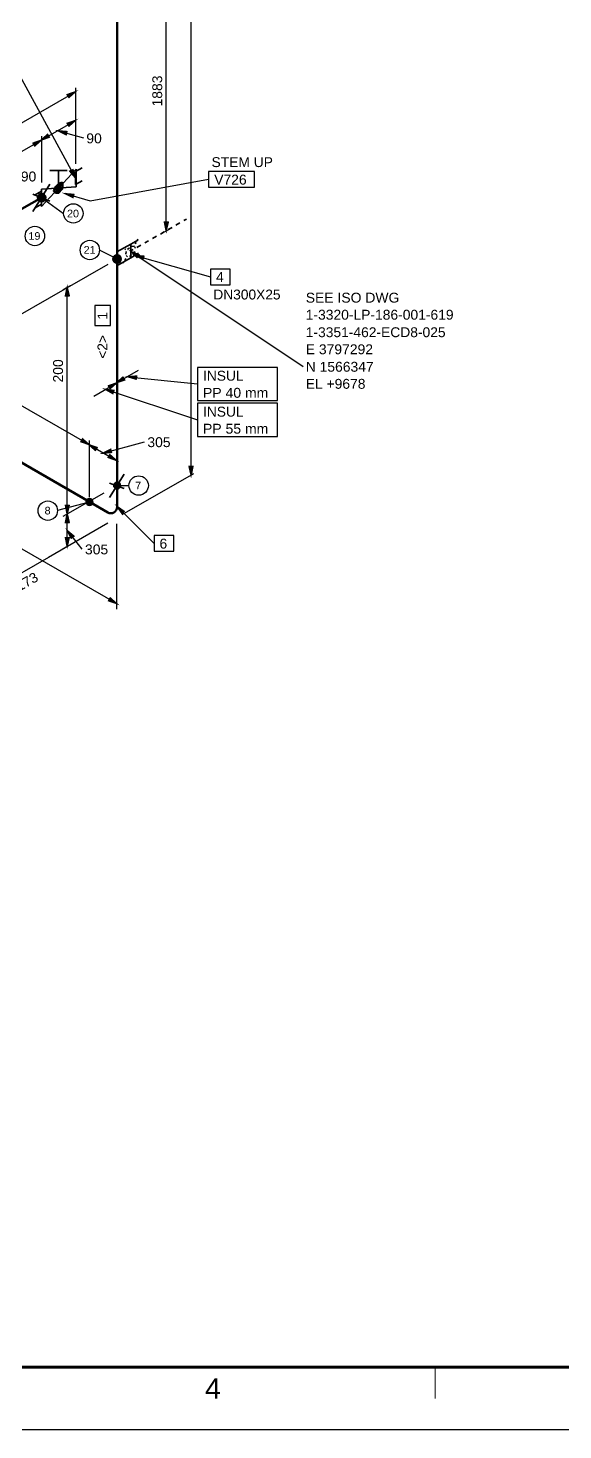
# Model space of a CAD drawing. Header units: inches. Extents: x 0 to 841, y 0 to 594.
# Drawn here: x 439.3 to 558.5, y 0 to 312.4 of the extents above; entities that cross this region are included whole.
import ezdxf
from ezdxf.enums import TextEntityAlignment as Align

# ---------------------------------------------------------------- set-up
doc = ezdxf.new("R2010")
doc.units = ezdxf.units.IN
doc.header["$MEASUREMENT"] = 0
for name, color, linetype in [('BG Border', 7, 'Continuous'), ('DIMLINES', 7, 'Continuous'), ('DIMTEXT', 7, 'Continuous'), ('FITTINGS', 7, 'Continuous'), ('ISOTEXT', 7, 'Continuous'), ('NOZZLES', 7, 'Continuous'), ('PIPE', 7, 'Continuous'), ('WELDS', 7, 'Continuous')]:
    doc.layers.add(name, color=color, linetype=linetype)
doc.styles.add('Arial', font='arial.ttf')

msp = doc.modelspace()

# ---------------------------------------------------------------- hatches: boundary and pattern name
at = {"layer": 'DIMLINES', "linetype": 'Continuous'}
for points in [[(448.44, 296.92), (449.88, 298.2), (448.04, 297.56)], [(448.44, 290.52), (449.88, 291.8), (448.04, 291.16)], [(440.84, 286.12), (442.28, 287.4), (440.44, 286.76)], [(443.64, 288.68), (442.2, 287.4), (444.04, 288.04)], [(447.96, 289.32), (446.04, 289.48), (447.8, 288.6)], [(469.72, 269.16), (470.12, 267.24), (470.52, 269.16)], [(448.44, 252.68), (448.04, 254.6), (447.64, 252.68)], [(460.44, 234.6), (459, 233.32), (460.84, 233.96)], [(463.48, 234.84), (461.56, 234.68), (463.4, 234.12)], [(458.44, 231.64), (456.52, 231.88), (458.2, 230.92)], [(457.64, 232.04), (459.08, 233.32), (457.24, 232.68)], [(451.08, 220.2), (452.92, 219.56), (451.48, 220.84)], [(454.68, 218.92), (452.84, 219.56), (454.28, 218.28)], [(457.72, 218.52), (455.96, 217.64), (457.88, 217.8)], [(457.16, 216.68), (459, 216.04), (457.56, 217.32)], [(475.24, 214.68), (475.64, 212.76), (476.04, 214.68)], [(447.64, 206.04), (448.04, 204.12), (448.44, 206.04)], [(448.44, 202.2), (448.04, 204.12), (447.64, 202.2)], [(449.56, 199.16), (448.04, 200.44), (448.92, 198.68)], [(447.64, 198.84), (448.04, 196.92), (448.44, 198.84)], [(457.24, 184.76), (459.08, 184.12), (457.64, 185.4)]]:
    msp.add_hatch(color=2, dxfattribs=at).paths.add_polyline_path(points)
at = {"layer": 'DIMLINES', "linetype": 'ByBlock'}
h = msp.add_hatch(dxfattribs=at)
h.set_pattern_fill('LINE', scale=25.4, style=0)
h.paths.add_polyline_path([(448.44, 296.92), (449.88, 298.2), (448.04, 297.56)])
h = msp.add_hatch(dxfattribs=at)
h.set_pattern_fill('LINE', scale=25.4, style=0)
h.paths.add_polyline_path([(448.44, 290.52), (449.88, 291.8), (448.04, 291.16)])
h = msp.add_hatch(dxfattribs=at)
h.set_pattern_fill('LINE', scale=25.4, style=0)
h.paths.add_polyline_path([(440.84, 286.12), (442.28, 287.4), (440.44, 286.76)])
h = msp.add_hatch(dxfattribs=at)
h.set_pattern_fill('LINE', scale=25.4, style=0)
h.paths.add_polyline_path([(443.64, 288.68), (442.2, 287.4), (444.04, 288.04)])
h = msp.add_hatch(dxfattribs=at)
h.set_pattern_fill('LINE', scale=25.4, style=0)
h.paths.add_polyline_path([(447.96, 289.32), (446.04, 289.48), (447.8, 288.6)])
h = msp.add_hatch(dxfattribs=at)
h.set_pattern_fill('LINE', scale=25.4, style=0)
h.paths.add_polyline_path([(469.72, 269.16), (470.12, 267.24), (470.52, 269.16)])
h = msp.add_hatch(dxfattribs=at)
h.set_pattern_fill('LINE', scale=25.4, style=0)
h.paths.add_polyline_path([(448.44, 252.68), (448.04, 254.6), (447.64, 252.68)])
h = msp.add_hatch(dxfattribs=at)
h.set_pattern_fill('LINE', scale=25.4, style=0)
h.paths.add_polyline_path([(460.44, 234.6), (459, 233.32), (460.84, 233.96)])
h = msp.add_hatch(dxfattribs=at)
h.set_pattern_fill('LINE', scale=25.4, style=0)
h.paths.add_polyline_path([(463.48, 234.84), (461.56, 234.68), (463.4, 234.12)])
h = msp.add_hatch(dxfattribs=at)
h.set_pattern_fill('LINE', scale=25.4, style=0)
h.paths.add_polyline_path([(458.44, 231.64), (456.52, 231.88), (458.2, 230.92)])
h = msp.add_hatch(dxfattribs=at)
h.set_pattern_fill('LINE', scale=25.4, style=0)
h.paths.add_polyline_path([(457.64, 232.04), (459.08, 233.32), (457.24, 232.68)])
h = msp.add_hatch(dxfattribs=at)
h.set_pattern_fill('LINE', scale=25.4, style=0)
h.paths.add_polyline_path([(451.08, 220.2), (452.92, 219.56), (451.48, 220.84)])
h = msp.add_hatch(dxfattribs=at)
h.set_pattern_fill('LINE', scale=25.4, style=0)
h.paths.add_polyline_path([(454.68, 218.92), (452.84, 219.56), (454.28, 218.28)])
h = msp.add_hatch(dxfattribs=at)
h.set_pattern_fill('LINE', scale=25.4, style=0)
h.paths.add_polyline_path([(457.72, 218.52), (455.96, 217.64), (457.88, 217.8)])
h = msp.add_hatch(dxfattribs=at)
h.set_pattern_fill('LINE', scale=25.4, style=0)
h.paths.add_polyline_path([(457.16, 216.68), (459, 216.04), (457.56, 217.32)])
h = msp.add_hatch(dxfattribs=at)
h.set_pattern_fill('LINE', scale=25.4, style=0)
h.paths.add_polyline_path([(475.24, 214.68), (475.64, 212.76), (476.04, 214.68)])
h = msp.add_hatch(dxfattribs=at)
h.set_pattern_fill('LINE', scale=25.4, style=0)
h.paths.add_polyline_path([(447.64, 206.04), (448.04, 204.12), (448.44, 206.04)])
h = msp.add_hatch(dxfattribs=at)
h.set_pattern_fill('LINE', scale=25.4, style=0)
h.paths.add_polyline_path([(448.44, 202.2), (448.04, 204.12), (447.64, 202.2)])
h = msp.add_hatch(dxfattribs=at)
h.set_pattern_fill('LINE', scale=25.4, style=0)
h.paths.add_polyline_path([(449.56, 199.16), (448.04, 200.44), (448.92, 198.68)])
h = msp.add_hatch(dxfattribs=at)
h.set_pattern_fill('LINE', scale=25.4, style=0)
h.paths.add_polyline_path([(447.64, 198.84), (448.04, 196.92), (448.44, 198.84)])
h = msp.add_hatch(dxfattribs=at)
h.set_pattern_fill('LINE', scale=25.4, style=0)
h.paths.add_polyline_path([(457.24, 184.76), (459.08, 184.12), (457.64, 185.4)])
at = {"layer": 'ISOTEXT', "linetype": 'Continuous'}
for points in [[(448.6, 280.52), (449.88, 279), (449.32, 280.84)], [(449.48, 275.32), (447.56, 275.48), (449.32, 274.6)], [(464.04, 261.88), (462.2, 262.6), (463.56, 261.24)], [(465.08, 261.56), (463.16, 261.72), (464.92, 260.84)], [(460.76, 204.68), (459.16, 205.8), (460.28, 204.2)]]:
    msp.add_hatch(color=2, dxfattribs=at).paths.add_polyline_path(points)
at = {"layer": 'ISOTEXT', "linetype": 'ByBlock'}
h = msp.add_hatch(dxfattribs=at)
h.set_pattern_fill('LINE', scale=25.4, style=0)
h.paths.add_polyline_path([(448.6, 280.52), (449.88, 279), (449.32, 280.84)])
h = msp.add_hatch(dxfattribs=at)
h.set_pattern_fill('LINE', scale=25.4, style=0)
h.paths.add_polyline_path([(449.48, 275.32), (447.56, 275.48), (449.32, 274.6)])
h = msp.add_hatch(dxfattribs=at)
h.set_pattern_fill('LINE', scale=25.4, style=0)
h.paths.add_polyline_path([(464.04, 261.88), (462.2, 262.6), (463.56, 261.24)])
h = msp.add_hatch(dxfattribs=at)
h.set_pattern_fill('LINE', scale=25.4, style=0)
h.paths.add_polyline_path([(465.08, 261.56), (463.16, 261.72), (464.92, 260.84)])
h = msp.add_hatch(dxfattribs=at)
h.set_pattern_fill('LINE', scale=25.4, style=0)
h.paths.add_polyline_path([(460.76, 204.68), (459.16, 205.8), (460.28, 204.2)])
at = {"layer": 'NOZZLES', "linetype": 'Continuous'}
h = msp.add_hatch(color=7, dxfattribs=at)
edge = h.paths.add_edge_path()
edge.add_arc((442.36, 274.6), 0.92, 0, 360)
at = {"layer": 'NOZZLES', "linetype": 'ByBlock'}
h = msp.add_hatch(dxfattribs=at)
h.set_pattern_fill('LINE', scale=25.4, style=0)
edge = h.paths.add_edge_path()
edge.add_arc((442.36, 274.6), 0.92, 0, 360)
at = {"layer": 'NOZZLES', "linetype": 'Continuous'}
h = msp.add_hatch(color=7, dxfattribs=at)
edge = h.paths.add_edge_path()
edge.add_arc((459.16, 260.92), 0.92, 0, 360)
at = {"layer": 'NOZZLES', "linetype": 'ByBlock'}
h = msp.add_hatch(dxfattribs=at)
h.set_pattern_fill('LINE', scale=25.4, style=0)
edge = h.paths.add_edge_path()
edge.add_arc((459.16, 260.92), 0.92, 0, 360)
at = {"layer": 'NOZZLES', "linetype": 'Continuous'}
h = msp.add_hatch(color=7, dxfattribs=at)
edge = h.paths.add_edge_path()
edge.add_arc((459.16, 210.44), 0.76, 0, 360)
at = {"layer": 'NOZZLES', "linetype": 'ByBlock'}
h = msp.add_hatch(dxfattribs=at)
h.set_pattern_fill('LINE', scale=25.4, style=0)
edge = h.paths.add_edge_path()
edge.add_arc((459.16, 210.44), 0.76, 0, 360)
at = {"layer": 'NOZZLES', "linetype": 'Continuous'}
h = msp.add_hatch(color=7, dxfattribs=at)
edge = h.paths.add_edge_path()
edge.add_arc((453, 206.76), 0.76, 0, 360)
at = {"layer": 'NOZZLES', "linetype": 'ByBlock'}
h = msp.add_hatch(dxfattribs=at)
h.set_pattern_fill('LINE', scale=25.4, style=0)
edge = h.paths.add_edge_path()
edge.add_arc((453, 206.76), 0.76, 0, 360)

# ---------------------------------------------------------------- linework, layer by layer
at = {"layer": 'BG Border', "color": 3, "linetype": 'Continuous', "lineweight": 120}
msp.add_line((827, 14), (35, 14), dxfattribs=at)
at = {"layer": 'BG Border', "color": 7, "linetype": 'Continuous', "lineweight": 13}
msp.add_line((530, 14), (530, 6.98), dxfattribs=at)
at = {"layer": 'BG Border', "color": 7, "linetype": 'Continuous', "lineweight": 25}
msp.add_line((841, 0), (0, 0), dxfattribs=at)
at = {"layer": 'BG Border', "color": 3, "linetype": 'Continuous', "lineweight": 120}
msp.add_lwpolyline([(827, 580), (35, 580), (35, 14), (827, 14)], close=True, dxfattribs=at)
at = {"layer": 'DIMLINES', "color": 2, "linetype": 'Continuous', "lineweight": 30}
for p, q in [((475.64, 212.76), (475.64, 474.2)), ((470.12, 267.24), (470.12, 456.44)), ((157.48, 357.88), (459.08, 184.12)), ((305.32, 304.68), (452.92, 219.56)), ((305.32, 214.92), (449.88, 298.2)), ((448.04, 297.56), (449.88, 298.2)), ((448.44, 296.92), (448.04, 297.56)), ((449.88, 298.2), (448.44, 296.92)), ((449.88, 299.08), (449.88, 282.12)), ((442.2, 287.4), (449.88, 291.8)), ((448.04, 291.16), (449.88, 291.8)), ((448.44, 290.52), (448.04, 291.16)), ((449.88, 291.8), (448.44, 290.52)), ((435.08, 283.32), (442.28, 287.4)), ((440.44, 286.76), (442.28, 287.4)), ((442.28, 287.4), (440.84, 286.12)), ((442.2, 287.4), (443.64, 288.68)), ((444.04, 288.04), (442.2, 287.4)), ((442.28, 288.28), (442.28, 277.96)), ((443.64, 288.68), (444.04, 288.04)), ((446.04, 289.48), (447.96, 289.32)), ((447.8, 288.6), (446.04, 289.48)), ((446.04, 289.48), (451.64, 287.88)), ((447.96, 289.32), (447.8, 288.6)), ((440.84, 286.12), (440.44, 286.76)), ((470.12, 267.24), (469.72, 269.16)), ((469.72, 269.16), (470.52, 269.16)), ((470.52, 269.16), (470.12, 267.24)), ((470.76, 267.48), (469.16, 266.6)), ((457.08, 259.72), (448.04, 254.52)), ((448.04, 254.52), (431.72, 245.16)), ((447.16, 254.12), (448.76, 255)), ((447.64, 252.68), (448.04, 254.6)), ((448.04, 254.6), (448.44, 252.68)), ((448.04, 204.12), (448.04, 254.6)), ((448.44, 252.68), (447.64, 252.68)), ((459, 233.32), (463.96, 236.12)), ((459, 233.32), (460.44, 234.6)), ((459.08, 232.44), (459.08, 234.36)), ((460.44, 234.6), (460.84, 233.96)), ((461.56, 234.68), (463.48, 234.84)), ((463.4, 234.12), (461.56, 234.68)), ((461.56, 234.68), (477.08, 233.08)), ((463.48, 234.84), (463.4, 234.12)), ((494.92, 236.76), (477.08, 236.76)), ((477.08, 236.76), (477.08, 229.4)), ((494.92, 229.4), (494.92, 236.76)), ((453.96, 230.36), (459.08, 233.32)), ((456.52, 231.88), (458.44, 231.64)), ((458.2, 230.92), (456.52, 231.88)), ((456.52, 231.88), (477.08, 225.08)), ((457.24, 232.68), (459.08, 233.32)), ((457.64, 232.04), (457.24, 232.68)), ((459.08, 233.32), (457.64, 232.04)), ((458.44, 231.64), (458.2, 230.92)), ((460.84, 233.96), (459, 233.32)), ((477.08, 229.4), (494.92, 229.4)), ((494.92, 228.76), (477.08, 228.76)), ((477.08, 228.76), (477.08, 221.4)), ((494.92, 221.4), (494.92, 228.76)), ((451.08, 220.2), (451.48, 220.84)), ((452.92, 219.56), (451.08, 220.2)), ((451.48, 220.84), (452.92, 219.56)), ((452.84, 219.56), (454.68, 218.92)), ((454.28, 218.28), (452.84, 219.56)), ((452.84, 219.56), (459, 216.04)), ((452.92, 220.44), (452.92, 207.88)), ((454.68, 218.92), (454.28, 218.28)), ((455.96, 217.64), (465.24, 220.2)), ((477.08, 221.4), (494.92, 221.4)), ((455.96, 217.64), (457.72, 218.52)), ((457.88, 217.8), (455.96, 217.64)), ((457.16, 216.68), (457.56, 217.32)), ((459, 216.04), (457.16, 216.68)), ((457.56, 217.32), (459, 216.04)), ((457.72, 218.52), (457.88, 217.8)), ((459.08, 217), (459.08, 215.08)), ((476.2, 213.08), (460.2, 203.88)), ((475.64, 212.76), (475.24, 214.68)), ((475.24, 214.68), (476.04, 214.68)), ((476.04, 214.68), (475.64, 212.76)), ((447.16, 203.64), (456.28, 208.84)), ((448.04, 204.12), (447.64, 206.04)), ((447.64, 206.04), (448.44, 206.04)), ((447.64, 202.2), (448.04, 204.12)), ((448.44, 206.04), (448.04, 204.12)), ((448.04, 204.12), (448.44, 202.2)), ((448.04, 196.92), (448.04, 204.12)), ((457.08, 202.04), (443.88, 194.44)), ((448.44, 202.2), (447.64, 202.2)), ((448.04, 200.44), (449.56, 199.16)), ((448.92, 198.68), (448.04, 200.44)), ((448.04, 200.44), (451.32, 196.28)), ((459.08, 182.92), (459.08, 201.88)), ((447.16, 196.44), (448.76, 197.32)), ((448.04, 196.92), (447.64, 198.84)), ((447.64, 198.84), (448.44, 198.84)), ((448.44, 198.84), (448.04, 196.92)), ((449.56, 199.16), (448.92, 198.68)), ((443.88, 194.44), (427.56, 185.08)), ((457.24, 184.76), (457.64, 185.4)), ((459.08, 184.12), (457.24, 184.76)), ((457.64, 185.4), (459.08, 184.12))]:
    msp.add_line(p, q, dxfattribs=at)
at = {"layer": 'DIMLINES', "color": 2, "linetype": 'Continuous', "lineweight": 30, "const_width": 0.3}
for points in [[(448.44, 296.92), (449.88, 298.2), (448.04, 297.56)], [(448.44, 290.52), (449.88, 291.8), (448.04, 291.16)], [(440.84, 286.12), (442.28, 287.4), (440.44, 286.76)], [(443.64, 288.68), (442.2, 287.4), (444.04, 288.04)], [(447.96, 289.32), (446.04, 289.48), (447.8, 288.6)], [(469.72, 269.16), (470.12, 267.24), (470.52, 269.16)], [(448.44, 252.68), (448.04, 254.6), (447.64, 252.68)], [(460.44, 234.6), (459, 233.32), (460.84, 233.96)], [(463.48, 234.84), (461.56, 234.68), (463.4, 234.12)], [(458.44, 231.64), (456.52, 231.88), (458.2, 230.92)], [(457.64, 232.04), (459.08, 233.32), (457.24, 232.68)], [(451.08, 220.2), (452.92, 219.56), (451.48, 220.84)], [(454.68, 218.92), (452.84, 219.56), (454.28, 218.28)], [(457.72, 218.52), (455.96, 217.64), (457.88, 217.8)], [(457.16, 216.68), (459, 216.04), (457.56, 217.32)], [(475.24, 214.68), (475.64, 212.76), (476.04, 214.68)], [(447.64, 206.04), (448.04, 204.12), (448.44, 206.04)], [(448.44, 202.2), (448.04, 204.12), (447.64, 202.2)], [(449.56, 199.16), (448.04, 200.44), (448.92, 198.68)], [(447.64, 198.84), (448.04, 196.92), (448.44, 198.84)], [(457.24, 184.76), (459.08, 184.12), (457.64, 185.4)]]:
    msp.add_lwpolyline(points, close=True, dxfattribs=at)
at = {"layer": 'FITTINGS', "color": 7, "linetype": 'Continuous', "lineweight": 35}
for p, q in [((449.9, 280.4), (451.4, 281.2)), ((450, 280.9), (442.3, 272.6)), ((444.2, 280.6), (448, 280.6)), ((446.1, 276.7), (446.1, 280.6)), ((449.9, 277.5), (449.9, 280.4)), ((451.4, 278.3), (449.9, 277.5)), ((450, 277), (450, 280.9)), ((440.9, 275.2), (442.3, 276)), ((442.3, 276.5), (450, 277)), ((442.3, 274.6), (442.3, 276.5)), ((442.3, 276), (442.3, 273.1)), ((447.1, 277.4), (445, 276.1)), ((445, 276.1), (445.4, 277.1)), ((445.4, 275.6), (445, 276.1)), ((447, 278), (445.4, 275.6)), ((445.4, 277.1), (446.2, 277.8)), ((447, 276.5), (445.4, 277.1)), ((446.2, 275.6), (445.4, 275.6)), ((446.6, 277.8), (445.8, 275.6)), ((446.6, 276), (445.8, 277.4)), ((446.2, 277.8), (447, 278)), ((446.2, 277.8), (446.2, 275.6)), ((447, 276.5), (446.2, 275.6)), ((447, 278), (447.1, 277.4)), ((447.1, 277.4), (447, 276.5)), ((442.3, 273.1), (440.9, 272.3)), ((442.3, 272.6), (442.3, 274.6)), ((459.1, 262.5), (462.2, 264.2)), ((459.1, 260.9), (459.1, 262.5)), ((462.2, 264.2), (463.8, 265.1)), ((462.2, 264.2), (462.2, 261.2)), ((462.2, 261.2), (459.1, 259.4)), ((459.1, 259.4), (459.1, 260.9)), ((462.2, 261.2), (463.9, 262.2))]:
    msp.add_line(p, q, dxfattribs=at)
at = {"layer": 'ISOTEXT', "color": 2, "linetype": 'Continuous', "lineweight": 30}
for p, q in [((449.88, 279), (430.68, 314.2)), ((448.6, 280.52), (449.32, 280.84)), ((449.88, 279), (448.6, 280.52)), ((449.32, 280.84), (449.88, 279)), ((453.16, 273.88), (479.56, 278.68)), ((489.8, 280.44), (479.56, 280.44)), ((479.56, 280.44), (479.56, 276.92)), ((489.8, 276.92), (489.8, 280.44)), ((447.56, 275.48), (453.16, 273.88)), ((447.56, 275.48), (449.48, 275.32)), ((449.32, 274.6), (447.56, 275.48)), ((449.48, 275.32), (449.32, 274.6)), ((479.56, 276.92), (489.8, 276.92)), ((442.28, 274.6), (447.24, 271.08)), ((459.08, 260.92), (455.24, 262.92)), ((462.2, 262.6), (500.6, 237)), ((462.2, 262.6), (464.04, 261.88)), ((463.56, 261.24), (462.2, 262.6)), ((463.16, 261.72), (479.96, 256.92)), ((463.16, 261.72), (465.08, 261.56)), ((464.92, 260.84), (463.16, 261.72)), ((464.04, 261.88), (463.56, 261.24)), ((465.08, 261.56), (464.92, 260.84)), ((484.36, 258.68), (479.96, 258.68)), ((479.96, 258.68), (479.96, 255.16)), ((484.36, 255.16), (484.36, 258.68)), ((479.96, 255.16), (484.36, 255.16)), ((457.72, 250.52), (454.2, 250.52)), ((454.2, 250.52), (454.2, 246.12)), ((457.72, 246.12), (457.72, 250.52)), ((454.2, 246.12), (457.72, 246.12)), ((459.08, 210.44), (461.8, 210.44)), ((452.92, 206.76), (445.88, 204.84)), ((459.16, 205.8), (467.4, 197.56)), ((459.16, 205.8), (460.76, 204.68)), ((460.28, 204.2), (459.16, 205.8)), ((460.76, 204.68), (460.28, 204.2)), ((471.8, 199.32), (467.4, 199.32)), ((467.4, 199.32), (467.4, 195.8)), ((471.8, 195.8), (471.8, 199.32)), ((467.4, 195.8), (471.8, 195.8))]:
    msp.add_line(p, q, dxfattribs=at)
at = {"layer": 'ISOTEXT', "color": 2, "linetype": 'Continuous', "lineweight": 30, "const_width": 0.3}
for points in [[(448.6, 280.52), (449.88, 279), (449.32, 280.84)], [(449.48, 275.32), (447.56, 275.48), (449.32, 274.6)], [(464.04, 261.88), (462.2, 262.6), (463.56, 261.24)], [(465.08, 261.56), (463.16, 261.72), (464.92, 260.84)], [(460.76, 204.68), (459.16, 205.8), (460.28, 204.2)]]:
    msp.add_lwpolyline(points, close=True, dxfattribs=at)
at = {"layer": 'ISOTEXT', "color": 2, "linetype": 'Continuous', "lineweight": 30}
for centre in [(449.4, 271.08), (440.84, 266.04), (453.08, 262.92), (463.96, 210.44), (443.72, 204.84)]:
    msp.add_circle(centre, 2.16, dxfattribs=at)
at = {"layer": 'NOZZLES', "color": 7, "linetype": 'Continuous', "lineweight": 35}
for centre, radius in [((442.36, 274.6), 0.92), ((459.16, 260.92), 0.92), ((459.16, 210.44), 0.76), ((453, 206.76), 0.76)]:
    msp.add_circle(centre, radius, dxfattribs=at)
at = {"layer": 'PIPE', "color": 7, "linetype": 'Continuous', "lineweight": 50}
for p, q in [((459.2, 320.1), (459.2, 260.9)), ((453, 206.8), (305.5, 291.9)), ((435.2, 270.5), (442.4, 274.6)), ((459.2, 260.9), (459.2, 210.4)), ((459.2, 210.4), (459.2, 205.6)), ((457.1, 204.4), (453, 206.8))]:
    msp.add_line(p, q, dxfattribs=at)
at = {"layer": 'PIPE', "color": 7, "linetype": 'Continuous', "lineweight": 35}
for p, q in [((472.27, 268.46), (473.13, 268.96)), ((474, 269.46), (474.6, 269.8)), ((467.06, 265.48), (467.93, 265.98)), ((468.8, 266.48), (469.66, 266.97)), ((470.53, 267.47), (471.4, 267.97)), ((460.5, 263.4), (460.6, 263.2)), ((460.9, 263.1), (461.1, 263)), ((461.1, 262), (461.2, 262.6)), ((461.5, 263), (461.9, 263.4)), ((462.2, 262.7), (462.72, 263)), ((462.4, 263.7), (463, 263.8)), ((463.1, 262.6), (462.8, 262.2)), ((463.1, 263.6), (463.2, 263.3)), ((463.4, 264.6), (463.2, 264.3)), ((463.59, 263.5), (464.46, 263.99)), ((463.8, 265.3), (463.6, 265)), ((465.32, 264.49), (466.19, 264.99)), ((460.5, 260), (460.6, 260.3)), ((460.9, 260.6), (461.1, 261)), ((461.5, 261.4), (461.2, 261.7)), ((462.4, 261.8), (461.9, 261.5)), ((463.4, 262.1), (463.2, 262.2)), ((463.8, 261.9), (463.6, 262))]:
    msp.add_line(p, q, dxfattribs=at)
at = {"layer": 'PIPE', "color": 7, "linetype": 'Continuous', "lineweight": 50}
msp.add_arc((457.77, 205.64), 1.39, 240.018, 0, dxfattribs=at)
at = {"layer": 'WELDS', "color": 7, "linetype": 'Continuous', "lineweight": 35}
for p, q in [((440.4, 271.5), (444.2, 277.6)), ((440.4, 275.4), (444.2, 273.8)), ((460.7, 213), (457.5, 207.8)), ((457.5, 211), (460.7, 209.8))]:
    msp.add_line(p, q, dxfattribs=at)
for centre, radius in [((442.36, 274.6), 0.92), ((459.16, 260.92), 0.92), ((459.16, 210.44), 0.76), ((453, 206.76), 0.76)]:
    msp.add_circle(centre, radius, dxfattribs=at)

# ---------------------------------------------------------------- texts
at = {"layer": 'BG Border', "color": 3, "style": 'Arial', "width": 1.008516}
msp.add_text('4', height=4.5, dxfattribs=at).set_placement((480.5, 11.48), align=Align.TOP_CENTER)
at = {"layer": 'DIMLINES', "color": 2, "style": 'Arial'}
for s, width, p in [('INSUL', 0.999439, (478.3, 233.8)), ('PP 40 mm', 1.014226, (478.3, 230)), ('INSUL', 0.999439, (478.3, 225.8)), ('PP 55 mm', 1.014226, (478.3, 222))]:
    msp.add_text(s, height=2.2, dxfattribs=dict(at, width=width)).set_placement(p)
at = {"layer": 'DIMTEXT', "color": 2, "style": 'Arial', "width": 1.008516}
for s, p in [('1883', (469.2, 294.9)), ('200', (447.1, 233.4))]:
    msp.add_text(s, height=2.2, rotation=90, dxfattribs=at).set_placement(p)
for s, p in [('90', (452.3, 286.7)), ('90', (437.7, 278.2)), ('305', (465.9, 219)), ('305', (452, 195.1))]:
    msp.add_text(s, height=2.2, dxfattribs=at).set_placement(p)
at = {"layer": 'ISOTEXT', "color": 2, "style": 'Arial'}
for s, height, width, p in [('STEM UP', 2.2, 1.001997, (480.2, 281.4)), ('V726', 2.2, 1.007244, (480.8, 277.5)), ('20', 1.7, 1.008516, (448, 270.2)), ('19', 1.7, 1.008516, (439.4, 265.2)), ('21', 1.7, 1.008516, (451.7, 262.1)), ('4', 2.2, 1.008516, (481.2, 255.8)), ('DN300X25', 2.2, 0.996682, (480.6, 251.9)), ('SEE ISO DWG', 2.2, 1.00983, (501.2, 251.2)), ('1-3320-LP-186-001-619', 2.2, 1.004063, (501.2, 247.4)), ('1-3351-462-ECD8-025', 2.2, 1.00235, (501.2, 243.5)), ('E 3797292', 2.2, 1.007902, (501.2, 239.7)), ('N 1566347', 2.2, 1.006087, (501.2, 235.8)), ('EL +9678', 2.2, 1.004902, (501.2, 232)), ('7', 1.7, 1.008516, (463.2, 209.6)), ('8', 1.7, 1.008516, (443, 204)), ('6', 2.2, 1.008516, (468.6, 196.4))]:
    msp.add_text(s, height=height, dxfattribs=dict(at, width=width)).set_placement(p)
for s, rotation, width, p in [('1', 90, 1.008516, (457, 247.4)), ('<2>', 90, 0.993892, (457, 238.7)), ('EL +9173', 30, 1.004902, (430.3, 182.7))]:
    msp.add_text(s, height=2.2, rotation=rotation, dxfattribs=dict(at, width=width)).set_placement(p)

doc.saveas('drawing.dxf')
